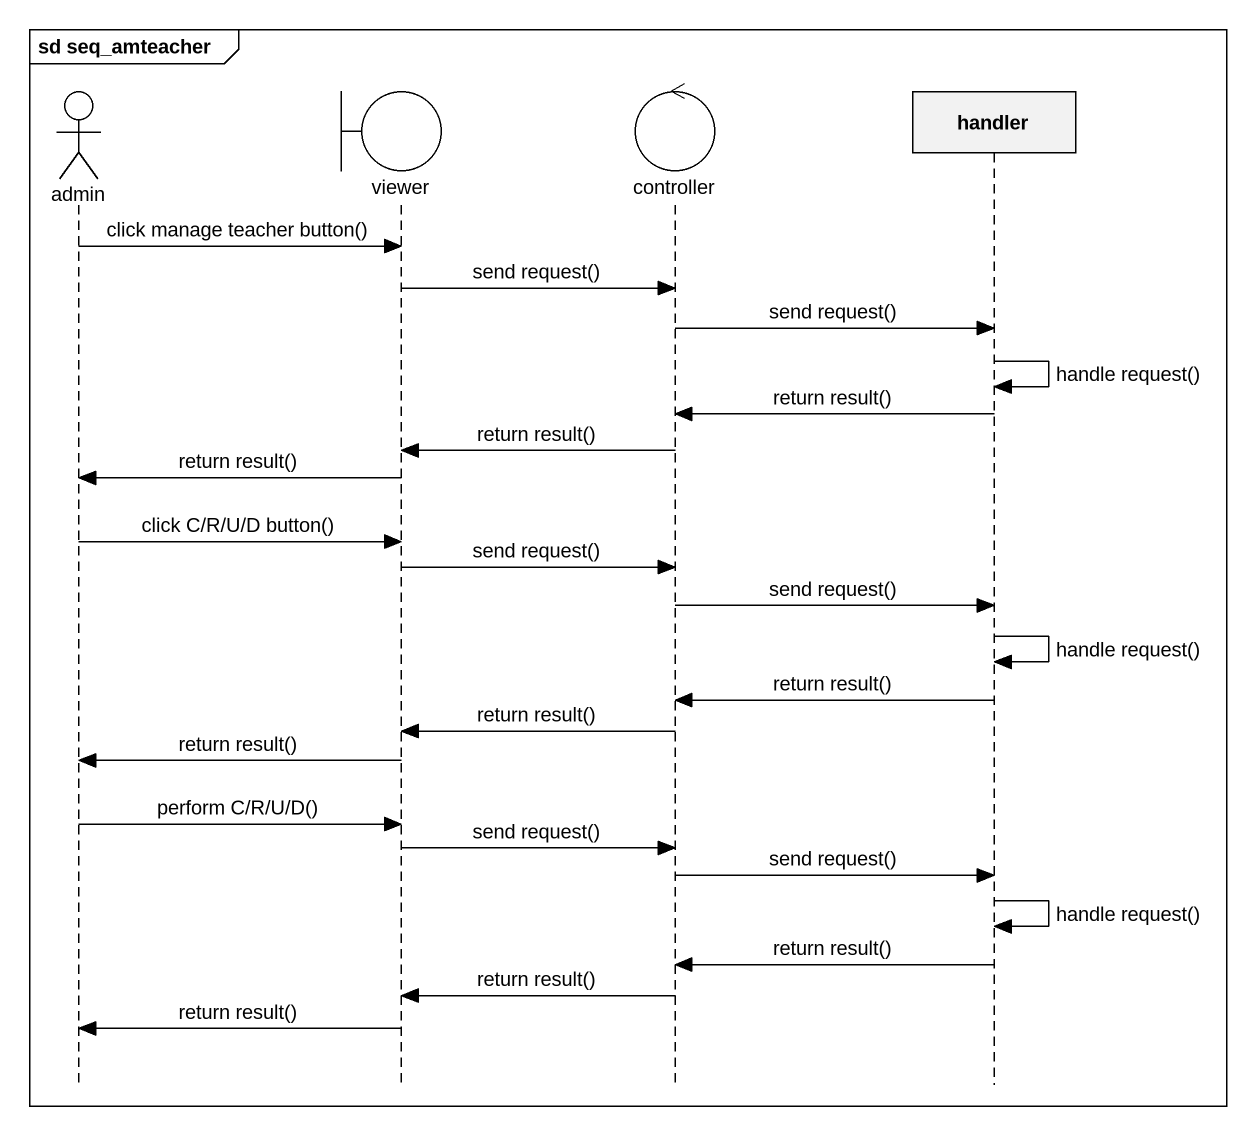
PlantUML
@startuml
mainframe sd seq_amteacher
hide footbox
actor admin
boundary viewer
control controller
participant handler

admin -> viewer : click manage teacher button()
viewer -> controller : send request()
controller -> handler : send request()
handler -> handler : handle request()
handler -> controller : return result()
controller -> viewer : return result()
viewer -> admin : return result()
admin -> viewer : click C/R/U/D button()
viewer -> controller : send request()
controller -> handler : send request()
handler -> handler : handle request()
handler -> controller : return result()
controller -> viewer : return result()
viewer -> admin : return result()
admin -> viewer : perform C/R/U/D()
viewer -> controller : send request()
controller -> handler : send request()
handler -> handler : handle request()
handler -> controller : return result()
controller -> viewer : return result()
viewer -> admin : return result()
@enduml
